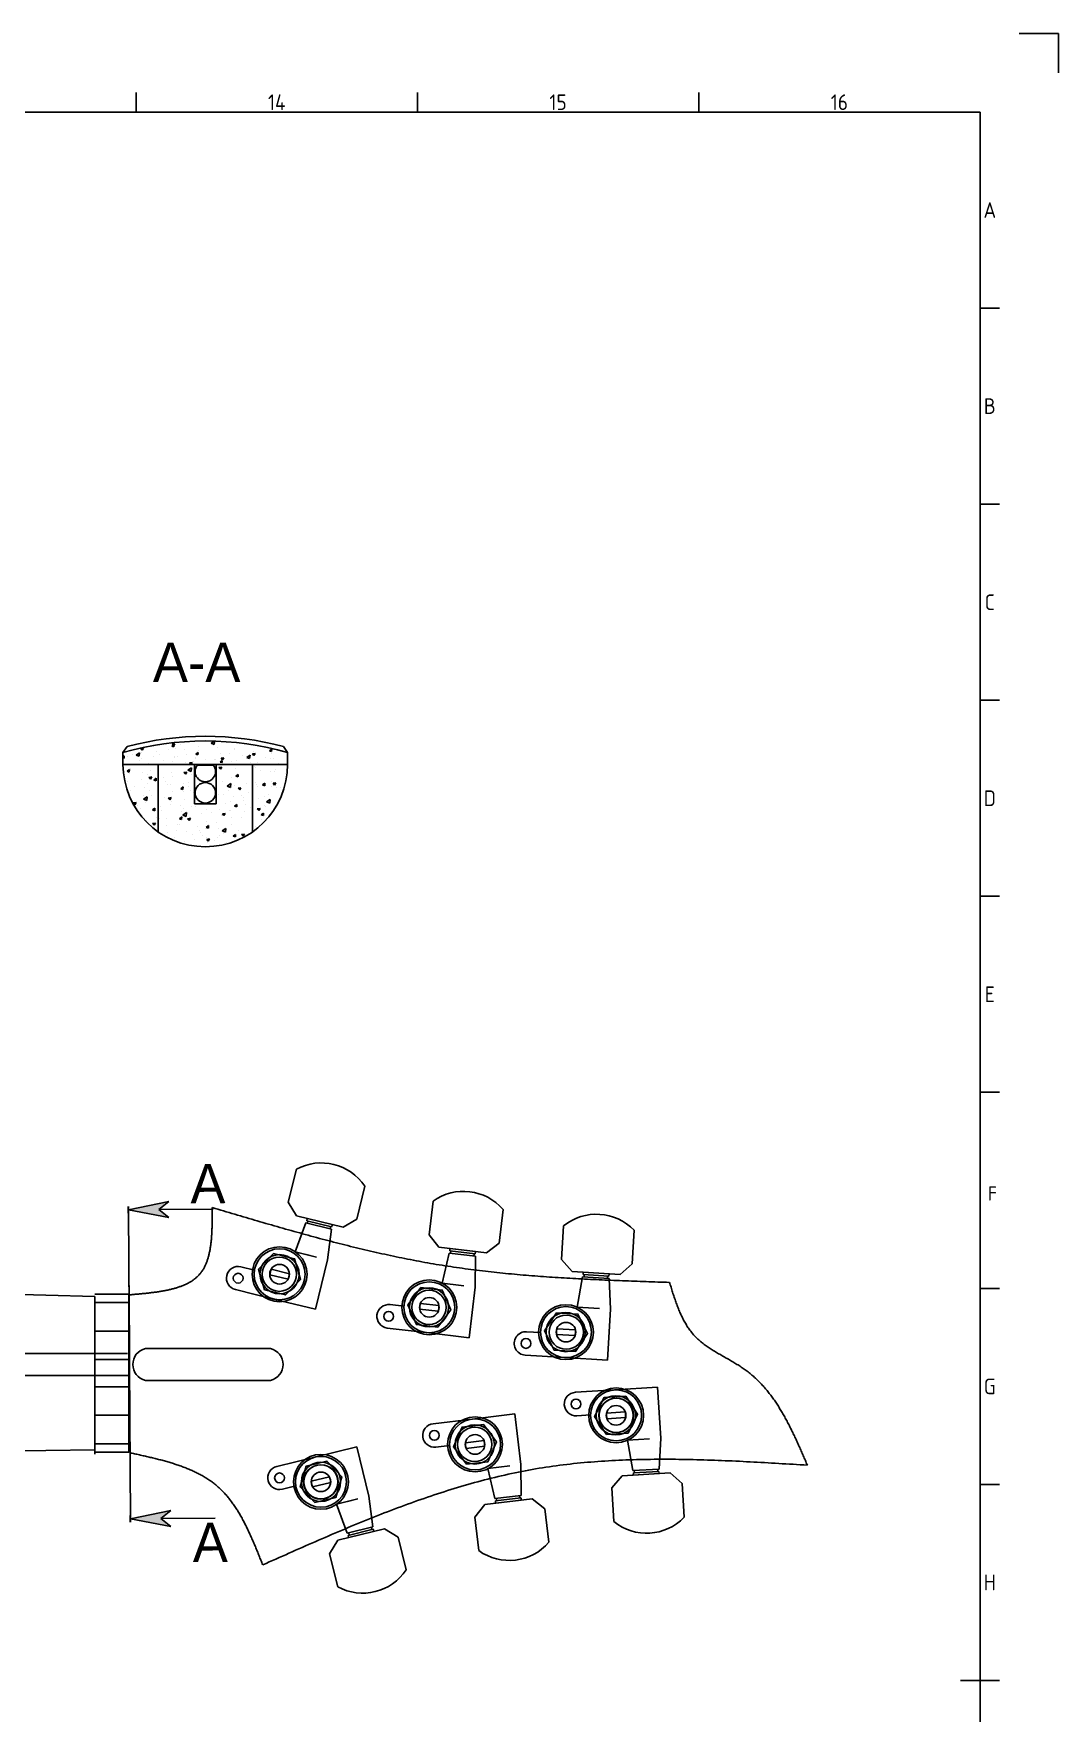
# Model space of a CAD drawing. Extents: x 0 to 1188, y 0 to 840.
# Drawn here: x 926.6 to 1188, y 411.6 to 840 of the extents above; entities that cross this region are included whole.
import ezdxf
from ezdxf.enums import TextEntityAlignment as Align

# ---------------------------------------------------------------- set-up
doc = ezdxf.new("R2010")
doc.units = 0
doc.header["$LTSCALE"] = 10
doc.linetypes.add('ACAD_ISO02W100', pattern=[15, 12, -3])
doc.layers.get('0').update_dxf_attribs({"linetype": 'CONTINUOUS'})
for name, color, linetype in [('A4_PRINTOUT_GRID', 7, 'CONTINUOUS'), ('BRIDGE_AND_TAILPIECE', 6, 'CONTINUOUS'), ('EXP_OUTLINE_BODY', 3, 'CONTINUOUS'), ('FRAME050', 6, 'CONTINUOUS'), ('FRAME070', 5, 'CONTINUOUS'), ('FRAME200', 8, 'CONTINUOUS'), ('FRETS_22', 1, 'CONTINUOUS'), ('HATCH', 2, 'CONTINUOUS'), ('KEN_LAWRENCE_PEGHEAD', 7, 'CONTINUOUS'), ('NECK', 1, 'CONTINUOUS'), ('TRUSSROD', 4, 'CONTINUOUS'), ('TUNERS', 4, 'CONTINUOUS')]:
    doc.layers.add(name, color=color, linetype=linetype)
doc.layers.get('A4_PRINTOUT_GRID').off()
doc.styles.add('ISOCP', font='isocp.shx')

# ---------------------------------------------------------------- blocks, each defined once
blk = doc.blocks.new('*U16')
at = {"layer": 'NECK', "linetype": 'CONTINUOUS'}
for points in [[(954.68, 540.05), (961.09, 542.14), (950.78, 540.02)], [(954.68, 540.05), (950.78, 540.02), (961.12, 538.04)], [(954.68, 540.05), (958.57, 540.07), (961.09, 542.14)], [(954.68, 540.05), (961.12, 538.04), (958.57, 540.07)]]:
    blk.add_solid(points, dxfattribs=at)
blk = doc.blocks.new('*U17')
at = {"layer": 'NECK', "linetype": 'CONTINUOUS'}
for points in [[(955.19, 461.24), (961.6, 463.34), (951.29, 461.22)], [(955.19, 461.24), (959.09, 461.27), (961.6, 463.34)], [(955.19, 461.24), (951.29, 461.22), (961.63, 459.23)], [(955.19, 461.24), (961.63, 459.23), (959.09, 461.27)]]:
    blk.add_solid(points, dxfattribs=at)
blk = doc.blocks.new('A$C423D6CAD')
at = {"layer": 'FRAME070'}
blk.add_line((1168, 20), (1168, 820), dxfattribs=at)
blk.add_line((1168, 20), (1168, 820), dxfattribs=at)

msp = doc.modelspace()

# ---------------------------------------------------------------- linework, layer by layer
at = {"color": 1}
for points in [[(950.957, 518.343, 0), (951.22, 518.365, 0), (951.483, 518.388, 0), (951.747, 518.41, 0), (952.01, 518.433, 0), (952.272, 518.456, 0), (952.535, 518.479, 0), (952.798, 518.502, 0), (953.06, 518.526, 0), (953.321, 518.55, 0), (953.583, 518.574, 0), (953.844, 518.598, 0), (954.105, 518.623, 0), (954.365, 518.648, 0), (954.624, 518.674, 0), (954.883, 518.7, 0), (955.142, 518.727, 0), (955.4, 518.755, 0), (955.657, 518.783, 0), (955.913, 518.811, 0), (956.169, 518.841, 0), (956.424, 518.871, 0), (956.678, 518.902, 0), (956.931, 518.933, 0), (957.183, 518.966, 0), (957.434, 518.999, 0), (957.685, 519.034, 0), (957.934, 519.069, 0), (958.182, 519.105, 0), (958.429, 519.142, 0), (958.675, 519.18, 0), (958.919, 519.22, 0), (959.163, 519.26, 0), (959.405, 519.302, 0), (959.646, 519.344, 0), (959.885, 519.389, 0), (960.123, 519.434, 0), (960.36, 519.48, 0), (960.595, 519.528, 0), (960.829, 519.578, 0), (961.061, 519.628, 0), (961.291, 519.68, 0), (961.52, 519.734, 0), (961.747, 519.789, 0), (961.973, 519.846, 0), (962.196, 519.904, 0), (962.418, 519.964, 0), (962.638, 520.026, 0), (962.856, 520.089, 0), (963.073, 520.154, 0), (963.287, 520.221, 0), (963.499, 520.29, 0), (963.709, 520.36, 0), (963.918, 520.432, 0), (964.124, 520.507, 0), (964.327, 520.583, 0), (964.529, 520.661, 0), (964.729, 520.741, 0), (964.926, 520.823, 0), (965.121, 520.908, 0), (965.313, 520.994, 0), (965.503, 521.083, 0), (965.691, 521.174, 0), (965.876, 521.267, 0), (966.059, 521.362, 0), (966.239, 521.46, 0), (966.416, 521.56, 0), (966.591, 521.663, 0), (966.763, 521.768, 0), (966.933, 521.875, 0), (967.099, 521.985, 0), (967.263, 522.097, 0), (967.424, 522.212, 0), (967.582, 522.33, 0), (967.738, 522.45, 0), (967.89, 522.573, 0), (968.039, 522.698, 0), (968.186, 522.826, 0), (968.329, 522.958, 0), (968.469, 523.091, 0), (968.606, 523.228, 0), (968.739, 523.368, 0), (968.87, 523.51, 0), (968.997, 523.656, 0), (969.121, 523.805, 0), (969.242, 523.956, 0), (969.359, 524.11, 0), (969.473, 524.268, 0), (969.584, 524.428, 0), (969.692, 524.591, 0), (969.797, 524.756, 0), (969.899, 524.925, 0), (969.998, 525.096, 0), (970.094, 525.27, 0), (970.187, 525.446, 0), (970.278, 525.625, 0), (970.365, 525.806, 0), (970.45, 525.99, 0), (970.532, 526.176, 0), (970.612, 526.365, 0), (970.689, 526.556, 0), (970.763, 526.749, 0), (970.835, 526.945, 0), (970.904, 527.143, 0), (970.971, 527.343, 0), (971.035, 527.546, 0), (971.097, 527.75, 0), (971.157, 527.956, 0), (971.215, 528.165, 0), (971.27, 528.376, 0), (971.323, 528.588, 0), (971.374, 528.803, 0), (971.423, 529.019, 0), (971.47, 529.237, 0), (971.515, 529.457, 0), (971.557, 529.679, 0), (971.598, 529.903, 0), (971.637, 530.128, 0), (971.675, 530.355, 0), (971.71, 530.583, 0), (971.744, 530.813, 0), (971.776, 531.045, 0), (971.806, 531.278, 0), (971.835, 531.512, 0), (971.862, 531.748, 0), (971.888, 531.986, 0), (971.912, 532.224, 0), (971.935, 532.464, 0), (971.956, 532.706, 0), (971.976, 532.948, 0), (971.995, 533.192, 0), (972.013, 533.437, 0), (972.029, 533.683, 0), (972.044, 533.929, 0), (972.058, 534.177, 0), (972.071, 534.426, 0), (972.082, 534.676, 0), (972.093, 534.927, 0), (972.103, 535.179, 0), (972.112, 535.431, 0), (972.12, 535.685, 0), (972.127, 535.939, 0), (972.134, 536.194, 0), (972.139, 536.449, 0), (972.144, 536.705, 0), (972.149, 536.962, 0), (972.152, 537.219, 0), (972.156, 537.477, 0), (972.158, 537.735, 0), (972.16, 537.993, 0), (972.162, 538.252, 0), (972.163, 538.512, 0), (972.164, 538.771, 0), (972.165, 539.031, 0), (972.166, 539.292, 0), (972.166, 539.552, 0), (972.166, 539.813, 0), (972.166, 540.073, 0), (972.165, 540.334, 0), (972.165, 540.595, 0)], [(972.165, 540.595, 0), (972.884, 540.381, 0), (973.602, 540.168, 0), (974.321, 539.955, 0), (975.04, 539.742, 0), (975.758, 539.529, 0), (976.477, 539.316, 0), (977.196, 539.104, 0), (977.915, 538.891, 0), (978.633, 538.679, 0), (979.352, 538.467, 0), (980.071, 538.255, 0), (980.79, 538.044, 0), (981.509, 537.833, 0), (982.228, 537.622, 0), (982.947, 537.412, 0), (983.666, 537.202, 0), (984.386, 536.993, 0), (985.105, 536.784, 0), (985.824, 536.576, 0), (986.544, 536.368, 0), (987.263, 536.161, 0), (987.983, 535.954, 0), (988.703, 535.748, 0), (989.423, 535.543, 0), (990.143, 535.338, 0), (990.863, 535.135, 0), (991.583, 534.931, 0), (992.304, 534.729, 0), (993.024, 534.528, 0), (993.745, 534.327, 0), (994.466, 534.127, 0), (995.186, 533.928, 0), (995.908, 533.73, 0), (996.629, 533.533, 0), (997.35, 533.337, 0), (998.072, 533.142, 0), (998.793, 532.948, 0), (999.515, 532.755, 0), (1000.24, 532.563, 0), (1000.96, 532.373, 0), (1001.68, 532.183, 0), (1002.4, 531.995, 0), (1003.13, 531.807, 0), (1003.85, 531.622, 0), (1004.57, 531.437, 0), (1005.3, 531.254, 0), (1006.02, 531.072, 0), (1006.74, 530.891, 0), (1007.47, 530.712, 0), (1008.19, 530.534, 0), (1008.92, 530.358, 0), (1009.64, 530.183, 0), (1010.37, 530.009, 0), (1011.09, 529.837, 0), (1011.82, 529.667, 0), (1012.54, 529.498, 0), (1013.27, 529.331, 0), (1014, 529.166, 0), (1014.72, 529.002, 0), (1015.45, 528.84, 0), (1016.18, 528.68, 0), (1016.9, 528.521, 0), (1017.63, 528.364, 0), (1018.36, 528.209, 0), (1019.09, 528.056, 0), (1019.82, 527.905, 0), (1020.55, 527.756, 0), (1021.28, 527.608, 0), (1022, 527.463, 0), (1022.73, 527.319, 0), (1023.46, 527.178, 0), (1024.2, 527.039, 0), (1024.93, 526.901, 0), (1025.66, 526.766, 0), (1026.39, 526.633, 0), (1027.12, 526.502, 0), (1027.85, 526.374, 0), (1028.59, 526.247, 0), (1029.32, 526.123, 0), (1030.05, 526.001, 0), (1030.79, 525.882, 0), (1031.52, 525.765, 0), (1032.25, 525.65, 0), (1032.99, 525.537, 0), (1033.72, 525.427, 0), (1034.46, 525.319, 0), (1035.2, 525.213, 0), (1035.93, 525.11, 0), (1036.67, 525.009, 0), (1037.41, 524.91, 0), (1038.14, 524.813, 0), (1038.88, 524.718, 0), (1039.62, 524.625, 0), (1040.36, 524.534, 0), (1041.09, 524.445, 0), (1041.83, 524.359, 0), (1042.57, 524.274, 0), (1043.31, 524.191, 0), (1044.05, 524.11, 0), (1044.79, 524.031, 0), (1045.53, 523.953, 0), (1046.27, 523.878, 0), (1047.01, 523.804, 0), (1047.76, 523.732, 0), (1048.5, 523.661, 0), (1049.24, 523.592, 0), (1049.98, 523.525, 0), (1050.72, 523.46, 0), (1051.47, 523.396, 0), (1052.21, 523.333, 0), (1052.95, 523.272, 0), (1053.7, 523.213, 0), (1054.44, 523.155, 0), (1055.18, 523.098, 0), (1055.93, 523.043, 0), (1056.67, 522.99, 0), (1057.42, 522.937, 0), (1058.16, 522.886, 0), (1058.91, 522.836, 0), (1059.65, 522.787, 0), (1060.4, 522.74, 0), (1061.14, 522.693, 0), (1061.89, 522.648, 0), (1062.63, 522.604, 0), (1063.38, 522.561, 0), (1064.13, 522.519, 0), (1064.87, 522.478, 0), (1065.62, 522.438, 0), (1066.36, 522.399, 0), (1067.11, 522.361, 0), (1067.86, 522.324, 0), (1068.61, 522.288, 0), (1069.35, 522.252, 0), (1070.1, 522.218, 0), (1070.85, 522.184, 0), (1071.59, 522.151, 0), (1072.34, 522.118, 0), (1073.09, 522.086, 0), (1073.84, 522.055, 0), (1074.59, 522.025, 0), (1075.33, 521.995, 0), (1076.08, 521.966, 0), (1076.83, 521.937, 0), (1077.58, 521.908, 0), (1078.33, 521.881, 0), (1079.08, 521.853, 0), (1079.82, 521.826, 0), (1080.57, 521.799, 0), (1081.32, 521.773, 0), (1082.07, 521.747, 0), (1082.82, 521.721, 0), (1083.57, 521.696, 0), (1084.32, 521.67, 0), (1085.07, 521.645, 0), (1085.81, 521.62, 0), (1086.56, 521.596, 0), (1087.31, 521.571, 0), (1088.06, 521.546, 0), (1088.81, 521.521, 0)], [(1088.81, 521.521, 0), (1088.91, 521.207, 0), (1089, 520.892, 0), (1089.1, 520.578, 0), (1089.2, 520.264, 0), (1089.3, 519.95, 0), (1089.39, 519.637, 0), (1089.49, 519.324, 0), (1089.59, 519.012, 0), (1089.69, 518.7, 0), (1089.79, 518.389, 0), (1089.89, 518.079, 0), (1090, 517.77, 0), (1090.1, 517.461, 0), (1090.21, 517.154, 0), (1090.31, 516.848, 0), (1090.42, 516.543, 0), (1090.53, 516.24, 0), (1090.64, 515.938, 0), (1090.75, 515.637, 0), (1090.87, 515.338, 0), (1090.98, 515.041, 0), (1091.1, 514.745, 0), (1091.22, 514.451, 0), (1091.34, 514.159, 0), (1091.47, 513.869, 0), (1091.6, 513.581, 0), (1091.73, 513.295, 0), (1091.86, 513.011, 0), (1091.99, 512.729, 0), (1092.13, 512.45, 0), (1092.27, 512.174, 0), (1092.41, 511.9, 0), (1092.56, 511.628, 0), (1092.71, 511.359, 0), (1092.86, 511.093, 0), (1093.01, 510.83, 0), (1093.17, 510.57, 0), (1093.33, 510.313, 0), (1093.5, 510.059, 0), (1093.67, 509.808, 0), (1093.84, 509.56, 0), (1094.02, 509.316, 0), (1094.2, 509.075, 0), (1094.38, 508.837, 0), (1094.57, 508.604, 0), (1094.77, 508.374, 0), (1094.96, 508.147, 0), (1095.16, 507.925, 0), (1095.37, 507.706, 0), (1095.58, 507.492, 0), (1095.8, 507.281, 0), (1096.01, 507.074, 0), (1096.24, 506.87, 0), (1096.47, 506.67, 0), (1096.7, 506.473, 0), (1096.93, 506.279, 0), (1097.17, 506.089, 0), (1097.41, 505.901, 0), (1097.65, 505.716, 0), (1097.9, 505.534, 0), (1098.15, 505.354, 0), (1098.41, 505.176, 0), (1098.66, 505.001, 0), (1098.92, 504.828, 0), (1099.18, 504.656, 0), (1099.44, 504.487, 0), (1099.71, 504.319, 0), (1099.97, 504.153, 0), (1100.24, 503.988, 0), (1100.51, 503.825, 0), (1100.78, 503.663, 0), (1101.06, 503.501, 0), (1101.33, 503.341, 0), (1101.61, 503.181, 0), (1101.88, 503.022, 0), (1102.16, 502.864, 0), (1102.43, 502.706, 0), (1102.71, 502.548, 0), (1102.99, 502.39, 0), (1103.27, 502.232, 0), (1103.54, 502.074, 0), (1103.82, 501.915, 0), (1104.1, 501.757, 0), (1104.37, 501.597, 0), (1104.65, 501.437, 0), (1104.92, 501.276, 0), (1105.2, 501.114, 0), (1105.47, 500.951, 0), (1105.74, 500.787, 0), (1106.01, 500.621, 0), (1106.28, 500.454, 0), (1106.55, 500.285, 0), (1106.82, 500.115, 0), (1107.08, 499.942, 0), (1107.34, 499.768, 0), (1107.6, 499.591, 0), (1107.86, 499.412, 0), (1108.11, 499.23, 0), (1108.36, 499.046, 0), (1108.61, 498.86, 0), (1108.86, 498.671, 0), (1109.1, 498.479, 0), (1109.34, 498.285, 0), (1109.58, 498.089, 0), (1109.82, 497.89, 0), (1110.05, 497.689, 0), (1110.28, 497.486, 0), (1110.51, 497.28, 0), (1110.74, 497.072, 0), (1110.96, 496.862, 0), (1111.18, 496.65, 0), (1111.4, 496.435, 0), (1111.62, 496.218, 0), (1111.84, 495.999, 0), (1112.05, 495.778, 0), (1112.26, 495.555, 0), (1112.47, 495.33, 0), (1112.67, 495.103, 0), (1112.88, 494.874, 0), (1113.08, 494.643, 0), (1113.28, 494.41, 0), (1113.48, 494.175, 0), (1113.68, 493.938, 0), (1113.87, 493.699, 0), (1114.06, 493.458, 0), (1114.25, 493.216, 0), (1114.44, 492.972, 0), (1114.63, 492.726, 0), (1114.81, 492.478, 0), (1115, 492.229, 0), (1115.18, 491.978, 0), (1115.36, 491.725, 0), (1115.54, 491.471, 0), (1115.71, 491.215, 0), (1115.89, 490.958, 0), (1116.06, 490.699, 0), (1116.23, 490.438, 0), (1116.4, 490.176, 0), (1116.57, 489.913, 0), (1116.74, 489.648, 0), (1116.9, 489.382, 0), (1117.07, 489.115, 0), (1117.23, 488.846, 0), (1117.39, 488.575, 0), (1117.55, 488.304, 0), (1117.71, 488.031, 0), (1117.87, 487.757, 0), (1118.03, 487.482, 0), (1118.18, 487.206, 0), (1118.33, 486.928, 0), (1118.49, 486.649, 0), (1118.64, 486.37, 0), (1118.79, 486.089, 0), (1118.94, 485.807, 0), (1119.09, 485.524, 0), (1119.23, 485.24, 0), (1119.38, 484.956, 0), (1119.53, 484.67, 0), (1119.67, 484.383, 0), (1119.81, 484.096, 0), (1119.96, 483.807, 0), (1120.1, 483.518, 0), (1120.24, 483.228, 0), (1120.38, 482.937, 0), (1120.52, 482.646, 0), (1120.66, 482.354, 0), (1120.79, 482.061, 0), (1120.93, 481.767, 0), (1121.07, 481.473, 0), (1121.2, 481.178, 0), (1121.34, 480.883, 0), (1121.47, 480.587, 0), (1121.61, 480.291, 0), (1121.74, 479.994, 0), (1121.88, 479.697, 0), (1122.01, 479.399, 0), (1122.14, 479.101, 0), (1122.27, 478.802, 0), (1122.4, 478.503, 0), (1122.53, 478.204, 0), (1122.67, 477.904, 0), (1122.8, 477.604, 0), (1122.93, 477.304, 0), (1123.06, 477.004, 0), (1123.19, 476.703, 0), (1123.32, 476.403, 0), (1123.45, 476.102, 0), (1123.57, 475.801, 0), (1123.7, 475.5, 0), (1123.83, 475.199, 0), (1123.96, 474.898, 0)], [(985.049, 449.467, 0), (984.932, 449.76, 0), (984.816, 450.054, 0), (984.699, 450.347, 0), (984.582, 450.641, 0), (984.465, 450.934, 0), (984.347, 451.227, 0), (984.23, 451.52, 0), (984.112, 451.812, 0), (983.994, 452.105, 0), (983.876, 452.397, 0), (983.758, 452.688, 0), (983.639, 452.979, 0), (983.52, 453.27, 0), (983.4, 453.56, 0), (983.28, 453.85, 0), (983.16, 454.139, 0), (983.039, 454.428, 0), (982.917, 454.716, 0), (982.795, 455.003, 0), (982.672, 455.29, 0), (982.549, 455.576, 0), (982.425, 455.861, 0), (982.301, 456.145, 0), (982.175, 456.429, 0), (982.049, 456.712, 0), (981.922, 456.994, 0), (981.795, 457.274, 0), (981.666, 457.554, 0), (981.537, 457.833, 0), (981.407, 458.111, 0), (981.276, 458.388, 0), (981.144, 458.663, 0), (981.011, 458.938, 0), (980.877, 459.211, 0), (980.741, 459.483, 0), (980.605, 459.754, 0), (980.468, 460.023, 0), (980.329, 460.291, 0), (980.19, 460.558, 0), (980.049, 460.823, 0), (979.907, 461.087, 0), (979.764, 461.349, 0), (979.619, 461.61, 0), (979.473, 461.869, 0), (979.326, 462.127, 0), (979.177, 462.383, 0), (979.027, 462.637, 0), (978.875, 462.89, 0), (978.722, 463.141, 0), (978.568, 463.39, 0), (978.412, 463.638, 0), (978.254, 463.883, 0), (978.095, 464.127, 0), (977.934, 464.368, 0), (977.771, 464.608, 0), (977.607, 464.846, 0), (977.441, 465.082, 0), (977.273, 465.315, 0), (977.104, 465.547, 0), (976.932, 465.776, 0), (976.759, 466.003, 0), (976.584, 466.228, 0), (976.407, 466.451, 0), (976.228, 466.672, 0), (976.047, 466.89, 0), (975.864, 467.106, 0), (975.679, 467.319, 0), (975.492, 467.53, 0), (975.303, 467.739, 0), (975.112, 467.945, 0), (974.919, 468.148, 0), (974.723, 468.349, 0), (974.525, 468.547, 0), (974.325, 468.743, 0), (974.123, 468.936, 0), (973.918, 469.126, 0), (973.711, 469.314, 0), (973.502, 469.498, 0), (973.29, 469.68, 0), (973.076, 469.859, 0), (972.859, 470.036, 0), (972.641, 470.209, 0), (972.419, 470.38, 0), (972.196, 470.548, 0), (971.97, 470.713, 0), (971.742, 470.876, 0), (971.512, 471.036, 0), (971.28, 471.194, 0), (971.045, 471.349, 0), (970.809, 471.502, 0), (970.57, 471.652, 0), (970.329, 471.8, 0), (970.086, 471.946, 0), (969.842, 472.089, 0), (969.595, 472.23, 0), (969.346, 472.368, 0), (969.096, 472.504, 0), (968.844, 472.639, 0), (968.589, 472.771, 0), (968.333, 472.9, 0), (968.076, 473.028, 0), (967.816, 473.154, 0), (967.555, 473.278, 0), (967.292, 473.399, 0), (967.027, 473.519, 0), (966.761, 473.637, 0), (966.493, 473.753, 0), (966.224, 473.867, 0), (965.953, 473.979, 0), (965.681, 474.09, 0), (965.407, 474.199, 0), (965.132, 474.306, 0), (964.855, 474.411, 0), (964.577, 474.515, 0), (964.297, 474.617, 0), (964.016, 474.718, 0), (963.734, 474.817, 0), (963.451, 474.915, 0), (963.166, 475.011, 0), (962.88, 475.106, 0), (962.594, 475.199, 0), (962.305, 475.292, 0), (962.016, 475.382, 0), (961.726, 475.472, 0), (961.434, 475.56, 0), (961.142, 475.647, 0), (960.849, 475.733, 0), (960.554, 475.818, 0), (960.259, 475.902, 0), (959.963, 475.984, 0), (959.666, 476.066, 0), (959.368, 476.146, 0), (959.069, 476.226, 0), (958.77, 476.305, 0), (958.469, 476.382, 0), (958.169, 476.459, 0), (957.867, 476.536, 0), (957.565, 476.611, 0), (957.262, 476.686, 0), (956.958, 476.76, 0), (956.654, 476.833, 0), (956.349, 476.905, 0), (956.044, 476.977, 0), (955.738, 477.049, 0), (955.432, 477.12, 0), (955.126, 477.19, 0), (954.819, 477.26, 0), (954.511, 477.33, 0), (954.204, 477.399, 0), (953.896, 477.468, 0), (953.588, 477.536, 0), (953.279, 477.604, 0), (952.971, 477.672, 0), (952.662, 477.74, 0), (952.353, 477.808, 0), (952.044, 477.875, 0), (951.735, 477.942, 0), (951.425, 478.01, 0), (951.116, 478.077, 0)], [(1123.96, 474.898, 0), (1123.05, 474.954, 0), (1122.14, 475.011, 0), (1121.23, 475.067, 0), (1120.31, 475.123, 0), (1119.4, 475.179, 0), (1118.49, 475.234, 0), (1117.58, 475.289, 0), (1116.66, 475.343, 0), (1115.75, 475.397, 0), (1114.84, 475.451, 0), (1113.93, 475.503, 0), (1113.02, 475.555, 0), (1112.11, 475.606, 0), (1111.19, 475.656, 0), (1110.28, 475.705, 0), (1109.37, 475.753, 0), (1108.46, 475.8, 0), (1107.55, 475.846, 0), (1106.64, 475.89, 0), (1105.73, 475.934, 0), (1104.82, 475.975, 0), (1103.91, 476.016, 0), (1103, 476.055, 0), (1102.09, 476.092, 0), (1101.18, 476.127, 0), (1100.27, 476.161, 0), (1099.37, 476.193, 0), (1098.46, 476.223, 0), (1097.55, 476.252, 0), (1096.64, 476.278, 0), (1095.74, 476.302, 0), (1094.83, 476.324, 0), (1093.93, 476.344, 0), (1093.02, 476.361, 0), (1092.11, 476.376, 0), (1091.21, 476.389, 0), (1090.31, 476.399, 0), (1089.4, 476.406, 0), (1088.5, 476.411, 0), (1087.6, 476.414, 0), (1086.69, 476.413, 0), (1085.79, 476.41, 0), (1084.89, 476.403, 0), (1083.99, 476.394, 0), (1083.09, 476.381, 0), (1082.19, 476.366, 0), (1081.29, 476.347, 0), (1080.39, 476.325, 0), (1079.5, 476.3, 0), (1078.6, 476.271, 0), (1077.7, 476.239, 0), (1076.81, 476.203, 0), (1075.91, 476.164, 0), (1075.02, 476.121, 0), (1074.12, 476.074, 0), (1073.23, 476.024, 0), (1072.34, 475.969, 0), (1071.44, 475.911, 0), (1070.55, 475.848, 0), (1069.66, 475.782, 0), (1068.77, 475.711, 0), (1067.88, 475.636, 0), (1067, 475.557, 0), (1066.11, 475.473, 0), (1065.22, 475.385, 0), (1064.34, 475.292, 0), (1063.45, 475.195, 0), (1062.57, 475.093, 0), (1061.68, 474.986, 0), (1060.8, 474.875, 0), (1059.92, 474.759, 0), (1059.04, 474.638, 0), (1058.16, 474.511, 0), (1057.28, 474.38, 0), (1056.4, 474.244, 0), (1055.53, 474.102, 0), (1054.65, 473.955, 0), (1053.77, 473.803, 0), (1052.9, 473.645, 0), (1052.03, 473.482, 0), (1051.16, 473.314, 0), (1050.28, 473.141, 0), (1049.41, 472.962, 0), (1048.54, 472.779, 0), (1047.68, 472.59, 0), (1046.81, 472.397, 0), (1045.94, 472.198, 0), (1045.08, 471.995, 0), (1044.21, 471.787, 0), (1043.35, 471.575, 0), (1042.48, 471.358, 0), (1041.62, 471.136, 0), (1040.76, 470.91, 0), (1039.9, 470.679, 0), (1039.04, 470.445, 0), (1038.18, 470.205, 0), (1037.32, 469.962, 0), (1036.46, 469.715, 0), (1035.6, 469.463, 0), (1034.75, 469.208, 0), (1033.89, 468.949, 0), (1033.04, 468.685, 0), (1032.18, 468.418, 0), (1031.33, 468.148, 0), (1030.47, 467.873, 0), (1029.62, 467.595, 0), (1028.77, 467.314, 0), (1027.92, 467.029, 0), (1027.07, 466.74, 0), (1026.22, 466.449, 0), (1025.37, 466.154, 0), (1024.52, 465.856, 0), (1023.67, 465.554, 0), (1022.82, 465.25, 0), (1021.98, 464.943, 0), (1021.13, 464.633, 0), (1020.28, 464.319, 0), (1019.44, 464.004, 0), (1018.59, 463.685, 0), (1017.75, 463.364, 0), (1016.9, 463.04, 0), (1016.06, 462.713, 0), (1015.22, 462.384, 0), (1014.37, 462.053, 0), (1013.53, 461.72, 0), (1012.69, 461.384, 0), (1011.85, 461.046, 0), (1011.01, 460.705, 0), (1010.17, 460.363, 0), (1009.32, 460.019, 0), (1008.48, 459.673, 0), (1007.64, 459.325, 0), (1006.8, 458.975, 0), (1005.97, 458.623, 0), (1005.13, 458.27, 0), (1004.29, 457.915, 0), (1003.45, 457.559, 0), (1002.61, 457.201, 0), (1001.77, 456.842, 0), (1000.94, 456.481, 0), (1000.1, 456.12, 0), (999.261, 455.757, 0), (998.424, 455.393, 0), (997.587, 455.027, 0), (996.75, 454.661, 0), (995.914, 454.294, 0), (995.078, 453.926, 0), (994.241, 453.557, 0), (993.405, 453.188, 0), (992.569, 452.818, 0), (991.734, 452.447, 0), (990.898, 452.075, 0), (990.062, 451.704, 0), (989.227, 451.331, 0), (988.391, 450.959, 0), (987.555, 450.586, 0), (986.72, 450.213, 0), (985.885, 449.84, 0), (985.049, 449.467, 0)]]:
    msp.add_polyline3d(points, dxfattribs=at)
at = {"layer": 'BRIDGE_AND_TAILPIECE'}
msp.add_line((942.178, 517.962), (942.178, 477.676), dxfattribs=at)
at = {"layer": 'EXP_OUTLINE_BODY', "color": 1}
msp.add_line((950.957, 520.753), (951.116, 480.487), dxfattribs=at)
for centre in [(989.279, 523.61), (1027.466, 515.164), (1062.463, 508.83), (1075.184, 487.613), (1075.252, 487.618), (1039.13, 480.196), (1039.13, 480.196), (999.829, 470.643), (999.895, 470.659)]:
    msp.add_circle(centre, 4.372, dxfattribs=at)
at = {"layer": 'FRAME050'}
for p, q in [((952.75, 820), (952.75, 825)), ((952.75, 820), (952.75, 825)), ((1024.5, 820), (1024.5, 825)), ((1024.5, 820), (1024.5, 825)), ((1096.25, 820), (1096.25, 825)), ((1096.25, 820), (1096.25, 825)), ((1168, 770), (1173, 770)), ((1168, 770), (1173, 770)), ((1168, 720), (1173, 720)), ((1168, 720), (1173, 720)), ((1168, 670), (1173, 670)), ((1168, 670), (1173, 670)), ((1168, 620), (1173, 620)), ((1168, 620), (1173, 620)), ((1168, 570), (1173, 570)), ((1168, 570), (1173, 570)), ((1168, 520), (1173, 520)), ((1168, 520), (1173, 520)), ((1168, 470), (1173, 470)), ((1168, 470), (1173, 470)), ((1163, 420), (1173, 420)), ((1163, 420), (1173, 420))]:
    msp.add_line(p, q, dxfattribs=at)
at = {"layer": 'FRAME070'}
for p, q in [((1168, 820), (20, 820)), ((1168, 820), (20, 820)), ((1168, 20), (1168, 820)), ((1168, 20), (1168, 820))]:
    msp.add_line(p, q, dxfattribs=at)
at = {"layer": 'FRAME200'}
for p, q in [((1188, 840), (1178, 840)), ((1188, 840), (1178, 840)), ((1188, 830), (1188, 840)), ((1188, 830), (1188, 840))]:
    msp.add_line(p, q, dxfattribs=at)
at = {"layer": 'FRETS_22', "color": 3}
for p, q in [((949.402, 656.626), (950.486, 658.175)), ((991.402, 656.626), (990.318, 658.175))]:
    msp.add_line(p, q, dxfattribs=at)
at = {"layer": 'FRETS_22'}
msp.add_line((973.18, 643.568), (967.624, 643.568), dxfattribs=at)
at = {"layer": 'FRETS_22', "color": 3}
msp.add_arc((970.402, 584.093), 76.712, 74.95263, 105.04737, dxfattribs=at)
at = {"layer": 'HATCH', "color": 14}
for p, q in [((949.402, 655.519), (949.741, 655.774)), ((949.715, 655.201), (949.741, 655.774)), ((950.625, 655.563), (950.625, 655.563)), ((951.83, 656.043), (951.83, 656.043)), ((952.737, 655.999), (953.585, 656.553)), ((952.737, 655.999), (953.489, 655.698)), ((953.489, 655.698), (953.585, 656.553)), ((953.962, 657.656), (954.63, 657.75)), ((953.962, 657.656), (954.33, 657.261)), ((954.074, 656.611), (954.074, 656.611)), ((954.331, 657.261), (954.631, 657.749)), ((957.147, 655.74), (957.147, 655.74)), ((957.152, 658.16), (957.152, 658.16)), ((958.01, 656.984), (958.01, 656.984)), ((958.72, 656.189), (958.72, 656.189)), ((961.068, 657.311), (961.068, 657.311)), ((961.833, 658.24), (962.372, 658.646)), ((961.833, 658.24), (962.347, 658.073)), ((961.983, 658.783), (962.652, 658.877)), ((961.983, 658.783), (962.352, 658.388)), ((962.347, 658.073), (962.373, 658.646)), ((962.352, 658.388), (962.652, 658.877)), ((962.646, 655.706), (962.646, 655.706)), ((962.859, 657.61), (962.859, 657.61)), ((963.279, 655.728), (963.279, 655.728)), ((964.059, 658.623), (964.059, 658.623)), ((965.121, 657.393), (965.121, 657.393)), ((965.704, 656.032), (965.704, 656.032)), ((967.996, 656.237), (968.535, 656.644)), ((967.996, 656.237), (968.51, 656.071)), ((968.51, 656.07), (968.535, 656.644)), ((968.543, 657.063), (968.543, 657.063)), ((968.766, 658.229), (968.766, 658.229)), ((970.289, 659.605), (970.373, 659.515)), ((970.373, 659.515), (970.428, 659.605)), ((971.93, 659.037), (972.743, 659.569)), ((971.93, 659.037), (972.682, 658.736)), ((972.682, 658.736), (972.775, 659.568)), ((973.082, 658.84), (973.082, 658.84)), ((973.411, 657.807), (973.411, 657.807)), ((974.25, 656.513), (974.25, 656.513)), ((976.512, 656.296), (976.512, 656.296)), ((977.717, 657.562), (977.717, 657.562)), ((977.97, 657.345), (977.97, 657.345)), ((979.934, 655.966), (979.934, 655.966)), ((980.954, 655.425), (981.801, 655.979)), ((981.706, 655.123), (981.801, 655.979)), ((982.353, 656.283), (982.353, 656.283)), ((982.445, 656.298), (983.113, 656.392)), ((982.445, 656.298), (982.813, 655.903)), ((982.676, 656.951), (982.676, 656.951)), ((982.813, 655.903), (983.114, 656.392)), ((986.791, 657.107), (987.33, 657.513)), ((986.791, 657.107), (987.304, 656.94)), ((987.304, 656.94), (987.33, 657.513)), ((987.321, 656.529), (987.321, 656.529)), ((949.402, 655.302), (949.715, 655.201)), ((950.435, 651.866), (951.034, 652.317)), ((950.435, 651.866), (951.006, 651.681)), ((951.006, 651.681), (951.034, 652.317)), ((951.102, 651.234), (951.102, 651.234)), ((951.41, 652.576), (951.41, 652.576)), ((953.294, 653.717), (953.294, 653.717)), ((953.487, 653.632), (953.487, 653.632)), ((953.659, 654.534), (953.659, 654.534)), ((954.047, 655.234), (954.047, 655.234)), ((954.501, 651.597), (954.501, 651.597)), ((955.711, 653.626), (955.903, 653.771)), ((955.897, 653.626), (955.904, 653.771)), ((956.475, 652.063), (956.475, 652.063)), ((959.753, 654.684), (959.753, 654.684)), ((961.705, 651.625), (961.705, 651.625)), ((962.015, 654.466), (962.015, 654.466)), ((962.464, 655.437), (962.464, 655.437)), ((964.933, 651.56), (965.676, 651.664)), ((964.933, 651.56), (965.342, 651.121)), ((965.342, 651.121), (965.676, 651.664)), ((965.438, 654.137), (965.438, 654.137)), ((965.944, 652.116), (966.885, 652.732)), ((965.944, 652.116), (966.779, 651.782)), ((966.403, 654.044), (967.071, 654.138)), ((966.403, 654.044), (966.771, 653.649)), ((966.771, 653.649), (967.071, 654.138)), ((966.78, 651.782), (966.886, 652.732)), ((967.281, 654.427), (967.281, 654.427)), ((967.781, 655.134), (967.781, 655.134)), ((967.985, 655.334), (967.985, 655.334)), ((970.34, 654.753), (970.34, 654.753)), ((972.63, 654.912), (972.63, 654.912)), ((973.097, 654.831), (973.097, 654.831)), ((973.845, 652.813), (974.588, 652.917)), ((973.845, 652.813), (974.255, 652.374)), ((974.159, 654.235), (974.698, 654.641)), ((974.159, 654.235), (974.672, 654.068)), ((974.255, 652.374), (974.588, 652.917)), ((974.327, 652.923), (974.327, 652.923)), ((974.424, 655.171), (975.092, 655.265)), ((974.424, 655.171), (974.792, 654.776)), ((974.673, 654.068), (974.698, 654.641)), ((974.792, 654.776), (975.092, 655.265)), ((977.189, 654.451), (977.189, 654.451)), ((978.028, 653.422), (978.028, 653.422)), ((978.129, 652.556), (978.129, 652.556)), ((978.414, 654.528), (978.414, 654.528)), ((980.954, 655.425), (981.706, 655.124)), ((981.896, 654.057), (981.896, 654.057)), ((982.985, 653.177), (982.985, 653.177)), ((983.167, 653.626), (983.167, 653.626)), ((983.167, 653.626), (983.167, 653.626)), ((983.189, 652.954), (983.189, 652.954)), ((983.731, 654.225), (983.731, 654.225)), ((984.47, 651.946), (984.47, 651.946)), ((985.64, 655.417), (985.64, 655.417)), ((986.383, 653.54), (986.383, 653.54)), ((986.541, 653.635), (986.541, 653.635)), ((986.983, 651.704), (986.983, 651.704)), ((986.989, 655.005), (986.989, 655.005)), ((987.902, 655.199), (987.902, 655.199)), ((988.135, 651.757), (988.135, 651.757)), ((988.255, 652.441), (988.255, 652.441)), ((989.048, 653.923), (989.048, 653.923)), ((990.786, 651.338), (990.786, 651.338)), ((991.325, 654.869), (991.325, 654.869)), ((950.542, 649.359), (950.542, 649.359)), ((951.419, 647.091), (951.419, 647.091)), ((952.256, 647.881), (952.256, 647.881)), ((954.212, 649.714), (954.212, 649.714)), ((954.769, 647.639), (954.769, 647.639)), ((955.608, 648.847), (955.608, 648.847)), ((955.706, 651.132), (955.706, 651.132)), ((956.021, 650.308), (956.763, 650.412)), ((956.021, 650.308), (956.43, 649.869)), ((956.053, 647.035), (956.053, 647.035)), ((956.253, 649.814), (956.253, 649.814)), ((956.43, 649.869), (956.763, 650.412)), ((957.283, 649.641), (957.881, 650.093)), ((957.283, 649.641), (957.853, 649.456)), ((957.853, 649.456), (957.882, 650.092)), ((958.22, 650.89), (958.22, 650.89)), ((958.572, 647.273), (958.572, 647.273)), ((959.651, 650.176), (959.651, 650.176)), ((960.12, 649.377), (960.12, 649.377)), ((960.837, 648.409), (960.837, 648.409)), ((961.404, 648.393), (961.404, 648.393)), ((962.022, 650.524), (962.022, 650.524)), ((964.13, 647.416), (964.729, 647.868)), ((964.13, 647.416), (964.701, 647.231)), ((964.701, 647.231), (964.729, 647.867)), ((964.802, 648.755), (964.802, 648.755)), ((965.998, 647.94), (965.998, 647.94)), ((966.027, 649.041), (966.027, 649.041)), ((966.554, 646.972), (966.554, 646.972)), ((966.866, 651.156), (966.866, 651.156)), ((974.679, 649.305), (974.679, 649.305)), ((975.97, 648.103), (976.912, 648.719)), ((975.97, 648.103), (976.806, 647.768)), ((976.293, 646.99), (976.293, 646.99)), ((976.806, 647.768), (976.912, 648.719)), ((977.161, 650.206), (977.161, 650.206)), ((977.842, 648.368), (977.842, 648.368)), ((978.15, 650.455), (978.15, 650.455)), ((978.165, 650.608), (978.764, 651.059)), ((978.165, 650.608), (978.736, 650.422)), ((978.736, 650.422), (978.765, 651.059)), ((978.756, 647.547), (979.498, 647.651)), ((978.756, 647.547), (979.165, 647.108)), ((979.165, 647.108), (979.499, 647.651)), ((981.019, 648.695), (981.019, 648.695)), ((982.322, 649.737), (982.322, 649.737)), ((983.301, 649.035), (983.301, 649.035)), ((983.533, 648.453), (983.533, 648.453)), ((983.75, 648.031), (983.75, 648.031)), ((985.013, 648.383), (985.612, 648.834)), ((985.013, 648.383), (985.584, 648.197)), ((985.584, 648.197), (985.612, 648.834)), ((987.335, 648.087), (987.335, 648.087)), ((987.388, 649.225), (987.388, 649.225)), ((987.668, 648.799), (988.411, 648.904)), ((987.668, 648.799), (988.077, 648.361)), ((988.078, 648.36), (988.411, 648.904)), ((988.452, 647.614), (988.452, 647.614)), ((989.658, 647.695), (989.658, 647.695)), ((952.019, 643.789), (952.761, 643.894)), ((952.019, 643.789), (952.428, 643.35)), ((952.428, 643.35), (952.761, 643.893)), ((953.079, 643.103), (953.079, 643.103)), ((954.646, 644.727), (955.587, 645.343)), ((954.646, 644.727), (955.481, 644.393)), ((954.74, 645.631), (954.74, 645.631)), ((955.121, 644.021), (955.121, 644.021)), ((955.481, 644.393), (955.587, 645.343)), ((956.569, 645.671), (956.569, 645.671)), ((958.987, 642.766), (958.987, 642.766)), ((959.97, 645.193), (959.97, 645.193)), ((960.931, 645.042), (961.674, 645.146)), ((960.931, 645.042), (961.34, 644.603)), ((961.34, 644.603), (961.674, 645.146)), ((961.462, 643.411), (961.462, 643.411)), ((961.72, 644.25), (961.72, 644.25)), ((961.96, 646.699), (961.96, 646.699)), ((963.975, 643.169), (963.975, 643.169)), ((964.912, 646.662), (964.912, 646.662)), ((965.131, 644.724), (965.131, 644.724)), ((966.871, 642.83), (966.871, 642.83)), ((967.426, 646.42), (967.426, 646.42)), ((967.778, 642.803), (967.778, 642.803)), ((973.776, 646.026), (973.776, 646.026)), ((975.103, 645.914), (975.103, 645.914)), ((975.426, 643.774), (975.426, 643.774)), ((976.856, 644.131), (976.856, 644.131)), ((977.569, 645.443), (977.569, 645.443)), ((977.825, 642.966), (978.424, 643.418)), ((977.825, 642.966), (978.396, 642.781)), ((978.396, 642.781), (978.425, 643.418)), ((979.683, 645.689), (979.683, 645.689)), ((980.082, 645.201), (980.082, 645.201)), ((980.254, 644.494), (980.254, 644.494)), ((980.587, 643.305), (980.587, 643.305)), ((981.455, 646.521), (981.455, 646.521)), ((982.006, 642.71), (982.006, 642.71)), ((983.885, 644.835), (983.885, 644.835)), ((985.405, 643.073), (985.405, 643.073)), ((985.591, 645.353), (985.591, 645.353)), ((985.653, 642.792), (985.653, 642.792)), ((985.997, 644.089), (986.939, 644.705)), ((985.997, 644.089), (986.833, 643.755)), ((986.52, 646.009), (986.52, 646.009)), ((986.833, 643.755), (986.939, 644.705)), ((953.873, 642.414), (953.873, 642.414)), ((955.275, 639.347), (955.275, 639.347)), ((956.929, 638.523), (957.672, 638.628)), ((956.929, 638.523), (957.338, 638.085)), ((956.942, 642), (957.541, 642.451)), ((956.942, 642), (957.513, 641.815)), ((957.338, 638.085), (957.672, 638.628)), ((957.513, 641.814), (957.542, 642.451)), ((958.011, 640.16), (958.011, 640.16)), ((958.235, 638.76), (958.235, 638.76)), ((958.673, 639.709), (958.673, 639.709)), ((959.103, 641.977), (959.103, 641.977)), ((960.525, 639.918), (960.525, 639.918)), ((963.79, 639.775), (964.389, 640.226)), ((963.79, 639.775), (964.361, 639.59)), ((964.264, 641.508), (964.264, 641.508)), ((964.327, 639.551), (964.327, 639.551)), ((964.361, 639.589), (964.389, 640.226)), ((964.672, 640.714), (965.614, 641.33)), ((964.672, 640.714), (965.508, 640.379)), ((964.894, 642.43), (964.894, 642.43)), ((965.508, 640.379), (965.614, 641.33)), ((965.841, 639.776), (966.584, 639.88)), ((965.841, 639.776), (966.251, 639.337)), ((966.251, 639.337), (966.584, 639.88)), ((969.329, 640.995), (969.329, 640.995)), ((970.668, 638.941), (970.668, 638.941)), ((970.802, 642.093), (970.802, 642.093)), ((972.021, 641.409), (972.021, 641.409)), ((973.181, 638.699), (973.181, 638.699)), ((974.118, 642.192), (974.118, 642.192)), ((974.559, 640.557), (974.559, 640.557)), ((974.754, 641.029), (975.496, 641.133)), ((974.754, 641.029), (975.163, 640.59)), ((975.163, 640.59), (975.497, 641.133)), ((976.632, 641.95), (976.632, 641.95)), ((976.71, 641.757), (976.71, 641.757)), ((976.984, 638.333), (976.984, 638.333)), ((977.172, 639.988), (977.172, 639.988)), ((979.72, 640.088), (979.72, 640.088)), ((980.434, 641.584), (980.434, 641.584)), ((982.323, 638.568), (982.323, 638.568)), ((982.617, 641.42), (982.617, 641.42)), ((983.666, 642.281), (984.409, 642.386)), ((983.666, 642.281), (984.075, 641.842)), ((984.076, 641.842), (984.409, 642.385)), ((984.673, 640.741), (985.272, 641.193)), ((984.673, 640.741), (985.244, 640.556)), ((984.786, 639.576), (984.786, 639.576)), ((985.244, 640.556), (985.272, 641.193)), ((986.775, 640.973), (986.775, 640.973)), ((987.157, 641.29), (987.157, 641.29)), ((960.425, 637.926), (960.425, 637.926)), ((960.877, 636.3), (960.877, 636.3)), ((962.529, 635.075), (962.529, 635.075)), ((963.15, 636.709), (963.15, 636.709)), ((963.396, 638.291), (963.396, 638.291)), ((963.824, 638.289), (963.824, 638.289)), ((965.576, 636.506), (965.576, 636.506)), ((967.217, 635.69), (967.217, 635.69)), ((967.595, 634.563), (967.595, 634.563)), ((968.462, 637.779), (968.462, 637.779)), ((968.974, 636.868), (968.974, 636.868)), ((969.058, 636.373), (969.058, 636.373)), ((969.731, 635.448), (969.731, 635.448)), ((970.638, 637.55), (971.237, 638.001)), ((970.638, 637.55), (971.208, 637.365)), ((970.727, 635.085), (970.727, 635.085)), ((970.752, 634.51), (971.494, 634.615)), ((970.752, 634.51), (971.161, 634.071)), ((971.161, 634.071), (971.495, 634.615)), ((971.208, 637.365), (971.237, 638.001)), ((972.824, 634.125), (972.824, 634.125)), ((973.533, 635.082), (973.533, 635.082)), ((973.691, 637.341), (973.691, 637.341)), ((974.125, 635.447), (974.125, 635.447)), ((974.699, 636.7), (975.64, 637.316)), ((974.699, 636.7), (975.534, 636.366)), ((974.965, 636.036), (974.965, 636.036)), ((975.534, 636.366), (975.64, 637.316)), ((977.485, 635.325), (978.084, 635.777)), ((977.485, 635.325), (978.056, 635.14)), ((978.056, 635.14), (978.084, 635.776)), ((978.853, 636.872), (978.853, 636.872)), ((979.664, 635.763), (980.407, 635.867)), ((979.664, 635.763), (980.073, 635.324)), ((980.074, 635.324), (980.407, 635.867)), ((980.873, 635.7), (980.873, 635.7)), ((983.324, 637.722), (983.324, 637.722)), ((964.991, 634.031), (964.991, 634.031)), ((970.898, 633.694), (970.898, 633.694)), ((975.877, 633.664), (975.877, 633.664))]:
    msp.add_line(p, q, dxfattribs=at)
at = {"layer": 'KEN_LAWRENCE_PEGHEAD', "color": 4}
for p, q in [((950.861, 518.519), (942.178, 518.519)), ((950.861, 518.643), (950.861, 478.109)), ((950.861, 478.233), (950.861, 518.519)), ((950.861, 516.389), (942.178, 516.389)), ((950.861, 509.113), (942.178, 509.113)), ((950.861, 501.837), (942.178, 501.837)), ((950.861, 494.915), (942.178, 494.915)), ((950.861, 487.639), (942.178, 487.639)), ((950.861, 480.363), (942.178, 480.363)), ((950.861, 478.233), (942.178, 478.233))]:
    msp.add_line(p, q, dxfattribs=at)
at = {"layer": 'NECK'}
for p, q in [((949.402, 653.626), (949.402, 656.626)), ((991.402, 653.626), (991.402, 656.626)), ((949.402, 653.626), (991.402, 653.626)), ((991.402, 653.626), (949.402, 653.626)), ((958.402, 653.626), (958.402, 636.393)), ((973.18, 653.626), (967.624, 653.626)), ((967.624, 653.626), (967.624, 643.568)), ((972.232, 653.414), (968.572, 653.414)), ((973.18, 643.568), (973.18, 653.626)), ((982.402, 636.393), (982.402, 653.626)), ((950.733, 540.021), (950.728, 540.868)), ((950.733, 540.021), (950.739, 539.174)), ((950.778, 540.021), (950.773, 540.868)), ((950.778, 540.021), (961.088, 542.141)), ((950.778, 540.021), (961.115, 538.036)), ((950.778, 540.021), (950.784, 539.174)), ((950.778, 540.021), (951.037, 500.62)), ((950.824, 540.021), (950.818, 540.868)), ((950.824, 540.021), (950.829, 539.174)), ((961.088, 542.141), (958.574, 540.072)), ((972.411, 540.163), (958.574, 540.072)), ((961.115, 538.036), (958.574, 540.072)), ((503.378, 529.339), (942.178, 517.962)), ((951.295, 461.219), (951.037, 500.62)), ((942.178, 478.79), (503.323, 473.199)), ((951.295, 461.219), (961.604, 463.338)), ((961.604, 463.338), (959.09, 461.27)), ((951.249, 461.218), (951.244, 462.065)), ((951.249, 461.218), (951.255, 460.371)), ((951.295, 461.219), (951.289, 462.066)), ((951.295, 461.219), (961.631, 459.234)), ((951.295, 461.219), (951.3, 460.372)), ((951.34, 461.219), (951.334, 462.066)), ((951.34, 461.219), (951.345, 460.372)), ((972.927, 461.36), (959.09, 461.27)), ((961.631, 459.234), (959.09, 461.27))]:
    msp.add_line(p, q, dxfattribs=at)
msp.add_circle((970.402, 646.375), 2.617, dxfattribs=at)
for centre, radius, start, end in [((970.402, 584.093), 75.512, 73.85303, 106.14697), ((970.402, 653.626), 21, 180, 0), ((970.402, 651.814), 2.617, 148.11173, 31.88827), ((968.572, 652.952), 0.462, 90, 148.11173), ((972.232, 652.952), 0.462, 31.88827, 90)]:
    msp.add_arc(centre, radius, start, end, dxfattribs=at)
at = {"layer": 'TRUSSROD', "color": 4, "linetype": 'ACAD_ISO02W100'}
for p, q in [((530.557, 503.363), (952.949, 503.363)), ((530.593, 497.806), (952.949, 497.806))]:
    msp.add_line(p, q, dxfattribs=at)
at = {"layer": 'TRUSSROD', "color": 4}
for p, q in [((955.099, 504.664), (987.036, 504.664)), ((955.099, 496.505), (987.036, 496.505))]:
    msp.add_line(p, q, dxfattribs=at)
for centre, start, end in [((956.099, 500.584), 103.77455, 256.22545), ((986.036, 500.584), 283.77455, 76.22545)]:
    msp.add_arc(centre, 4.2, start, end, dxfattribs=at)
at = {"layer": 'TUNERS', "color": 4}
for p, q in [((993.618, 550.368), (991.554, 541.981)), ((1009.032, 537.679), (1011.096, 546.066)), ((993.663, 538.494), (991.554, 541.981)), ((1028.487, 542.251), (1027.468, 533.674)), ((1045.342, 531.55), (1046.361, 540.127)), ((996.045, 536.709), (993.326, 529.308)), ((993.663, 538.494), (1005.545, 535.569)), ((1002.607, 535.094), (996.045, 536.709)), ((996.309, 537.243), (996.386, 537.824)), ((1002.621, 535.69), (996.309, 537.243)), ((996.576, 537.178), (996.437, 536.613)), ((1002.76, 536.255), (996.448, 537.808)), ((1002.355, 535.755), (1002.216, 535.19)), ((1002.823, 536.239), (1002.621, 535.69)), ((1005.545, 535.569), (1009.032, 537.679)), ((1061.797, 535.94), (1061.27, 527.319)), ((1002.607, 535.094), (1001.58, 527.277)), ((1029.989, 530.473), (1027.468, 533.674)), ((1042.14, 529.029), (1045.342, 531.55)), ((1079.237, 526.221), (1079.763, 534.842)), ((993.326, 529.308), (998.793, 527.963)), ((1001.58, 527.277), (998.473, 514.653)), ((1029.989, 530.473), (1042.14, 529.029)), ((1032.572, 528.994), (1030.783, 521.315)), ((1039.283, 528.197), (1032.572, 528.994)), ((1032.769, 529.557), (1032.773, 530.142)), ((1039.223, 528.79), (1032.769, 529.557)), ((1039.292, 529.367), (1032.838, 530.134)), ((1033.041, 529.524), (1032.973, 528.946)), ((1038.951, 528.822), (1038.883, 528.244)), ((1039.356, 529.36), (1039.223, 528.79)), ((1039.283, 528.197), (1039.223, 520.312)), ((1063.971, 524.267), (1061.27, 527.319)), ((979.495, 525.504), (982.933, 524.658)), ((986.849, 523.459), (991.494, 522.316)), ((987.197, 524.872), (991.842, 523.729)), ((1063.971, 524.267), (1076.185, 523.521)), ((1066.634, 522.938), (1065.287, 515.17)), ((1073.38, 522.526), (1066.634, 522.938)), ((1066.798, 523.511), (1066.769, 524.096)), ((1073.286, 523.115), (1066.798, 523.511)), ((1073.322, 523.696), (1066.834, 524.092)), ((1067.072, 523.494), (1067.036, 522.914)), ((1073.012, 523.131), (1072.977, 522.551)), ((1073.386, 523.692), (1073.286, 523.115)), ((1076.185, 523.521), (1079.237, 526.221)), ((987.792, 517.283), (978.061, 519.678)), ((1030.783, 521.315), (1036.373, 520.651)), ((1039.223, 520.312), (1037.689, 507.403)), ((1073.38, 522.526), (1073.771, 514.651)), ((1017.523, 515.842), (1021.039, 515.424)), ((1025.072, 514.715), (1029.822, 514.151)), ((1025.244, 516.16), (1029.994, 515.596)), ((1065.287, 515.17), (1070.906, 514.826)), ((1073.771, 514.651), (1072.978, 501.676)), ((1026.766, 508.701), (1016.815, 509.884)), ((1052.362, 508.946), (1055.896, 508.73)), ((1059.963, 508.254), (1064.738, 507.962)), ((1060.052, 509.706), (1064.827, 509.415)), ((1061.998, 502.346), (1051.996, 502.958)), ((1074.788, 494.101), (1064.785, 493.49)), ((1086.56, 481.796), (1085.767, 494.772)), ((1072.752, 488.194), (1077.527, 488.486)), ((1038.431, 486.659), (1028.479, 485.476)), ((1050.888, 475.047), (1049.354, 487.957)), ((1065.151, 487.501), (1068.685, 487.717)), ((1072.841, 486.741), (1077.616, 487.033)), ((1029.187, 479.518), (1032.703, 479.936)), ((1036.737, 480.644), (1041.487, 481.209)), ((1078.076, 481.278), (1083.695, 481.621)), ((1079.423, 473.509), (1078.076, 481.278)), ((1086.169, 473.922), (1086.56, 481.796)), ((998.341, 476.971), (988.611, 474.576)), ((1012.13, 466.977), (1009.023, 479.6)), ((1036.908, 479.199), (1041.658, 479.764)), ((997.399, 470.794), (1002.043, 471.938)), ((1042.447, 474.044), (1048.038, 474.709)), ((1044.236, 466.366), (1042.447, 474.044)), ((1050.948, 467.163), (1050.888, 475.047)), ((1076.76, 472.181), (1074.059, 469.129)), ((1076.76, 472.181), (1088.974, 472.927)), ((1086.169, 473.922), (1079.423, 473.509)), ((1079.587, 472.937), (1079.558, 472.352)), ((1086.075, 473.333), (1079.587, 472.937)), ((1086.111, 472.752), (1079.623, 472.356)), ((1079.861, 472.953), (1079.826, 473.534)), ((1085.801, 473.316), (1085.766, 473.897)), ((1086.175, 472.756), (1086.075, 473.333)), ((1088.974, 472.927), (1092.026, 470.227)), ((990.045, 468.75), (993.482, 469.596)), ((997.746, 469.381), (1002.391, 470.525)), ((1013.157, 459.16), (1012.13, 466.977)), ((1050.948, 467.163), (1044.236, 466.366)), ((1050.616, 466.538), (1050.547, 467.116)), ((1074.586, 460.508), (1074.059, 469.129)), ((1092.026, 470.227), (1092.553, 461.606)), ((1003.876, 464.945), (1009.343, 466.291)), ((1006.594, 457.544), (1003.876, 464.945)), ((1041.654, 464.887), (1039.132, 461.685)), ((1041.654, 464.887), (1053.805, 466.331)), ((1050.888, 466.57), (1044.433, 465.803)), ((1044.433, 465.803), (1044.438, 465.218)), ((1050.957, 465.992), (1044.502, 465.225)), ((1044.706, 465.836), (1044.637, 466.413)), ((1051.021, 466), (1050.888, 466.57)), ((1053.805, 466.331), (1057.007, 463.809)), ((1057.007, 463.809), (1058.026, 455.233)), ((1004.213, 455.76), (1016.095, 458.684)), ((1013.157, 459.16), (1006.594, 457.544)), ((1013.171, 458.564), (1006.859, 457.01)), ((1012.904, 458.498), (1012.765, 459.063)), ((1013.372, 458.014), (1013.171, 458.564)), ((1016.095, 458.684), (1019.582, 456.575)), ((1040.151, 453.109), (1039.132, 461.685)), ((1004.213, 455.76), (1002.103, 452.273)), ((1006.859, 457.01), (1006.935, 456.43)), ((1007.125, 457.076), (1006.986, 457.641)), ((1013.31, 457.999), (1006.998, 456.445)), ((1019.582, 456.575), (1021.646, 448.188)), ((1004.168, 443.886), (1002.103, 452.273))]:
    msp.add_line(p, q, dxfattribs=at)
for points in [[(987.813, 528.877), (984.005, 524.909), (985.537, 519.626), (990.877, 518.312), (994.686, 522.28), (993.154, 527.562)], [(1025.364, 520.21), (1022.071, 515.805), (1024.24, 510.75), (1029.702, 510.101), (1032.995, 514.507), (1030.826, 519.561)], [(1059.941, 513.756), (1056.905, 509.17), (1059.36, 504.248), (1064.849, 503.912), (1067.885, 508.499), (1065.43, 513.421)], [(1072.73, 482.691), (1069.694, 487.278), (1072.149, 492.2), (1077.638, 492.535), (1080.674, 487.949), (1078.219, 483.027)], [(1037.029, 475.15), (1033.736, 479.555), (1035.905, 484.609), (1041.366, 485.258), (1044.659, 480.853), (1042.49, 475.799)], [(998.363, 465.377), (994.554, 469.345), (996.086, 474.627), (1001.427, 475.942), (1005.235, 471.974), (1003.704, 466.692)]]:
    msp.add_lwpolyline(points, close=True, dxfattribs=at)
for points in [[(996.091, 528.628), (998.793, 527.963)], [(1033.61, 520.979), (1036.373, 520.651)], [(998.473, 514.653), (987.792, 517.283)], [(1068.129, 514.996), (1070.906, 514.826)], [(1037.689, 507.403), (1026.766, 508.701)], [(1072.978, 501.676), (1061.998, 502.346)], [(1085.767, 494.772), (1074.788, 494.101)], [(1049.354, 487.957), (1038.431, 486.659)], [(1080.918, 481.452), (1083.695, 481.621)], [(1009.023, 479.6), (998.341, 476.971)], [(1045.275, 474.38), (1048.038, 474.709)], [(1006.641, 465.626), (1009.343, 466.291)]]:
    msp.add_lwpolyline(points, dxfattribs=at)
for centre, radius in [((989.345, 523.594), 7), ((989.345, 523.594), 6.5), ((989.345, 523.594), 5), ((978.778, 522.591), 1.25), ((989.345, 523.594), 2.5), ((1027.533, 515.156), 7), ((1027.533, 515.156), 6.5), ((1027.466, 515.164), 5), ((1017.169, 512.863), 1.25), ((1027.533, 515.156), 2.5), ((1062.395, 508.834), 7), ((1062.395, 508.834), 6.5), ((1062.327, 508.838), 5), ((1062.395, 508.834), 2.5), ((1052.179, 505.952), 1.25), ((1075.184, 487.613), 7), ((1075.184, 487.613), 6.5), ((1064.968, 490.496), 1.25), ((1075.116, 487.609), 5), ((1075.184, 487.613), 2.5), ((1039.198, 480.204), 7), ((1039.198, 480.204), 6.5), ((1039.13, 480.196), 5), ((1028.833, 482.497), 1.25), ((1039.198, 480.204), 2.5), ((999.895, 470.659), 7), ((999.895, 470.659), 6.5), ((999.895, 470.659), 5), ((989.328, 471.663), 1.25), ((999.895, 470.659), 2.5)]:
    msp.add_circle(centre, radius, dxfattribs=at)
for centre, radius, start, end in [((999.993, 538.61), 13.374, 33.87909, 118.46529), ((1036.257, 531.365), 13.374, 40.93018, 125.51639), ((1070.177, 525.516), 13.374, 44.21024, 128.79645), ((978.778, 522.591), 3, 76.17219, 256.17219), ((989.411, 523.578), 2.5, 149.25109, 183.09329), ((989.279, 523.61), 2.5, 329.25109, 3.09329), ((1017.169, 512.863), 3, 83.22328, 263.22328), ((1027.6, 515.148), 2.5, 156.30218, 190.14438), ((1027.466, 515.164), 2.5, 336.30218, 10.14438), ((1052.179, 505.952), 3, 86.50335, 266.50335), ((1062.463, 508.83), 2.5, 159.58225, 193.42445), ((1062.327, 508.838), 2.5, 339.58225, 13.42445), ((1064.968, 490.496), 3, 93.49665, 273.49665), ((1075.116, 487.609), 2.5, 346.57555, 20.41775), ((1028.833, 482.497), 3, 96.77672, 276.77672), ((1075.252, 487.618), 2.5, 166.57555, 200.41775), ((1039.265, 480.212), 2.5, 169.85562, 203.69782), ((1039.13, 480.196), 2.5, 349.85562, 23.69782), ((989.328, 471.663), 3, 103.82781, 283.82781), ((999.829, 470.643), 2.5, 356.90671, 30.74891), ((999.961, 470.676), 2.5, 176.90671, 210.74891), ((1082.966, 470.931), 13.374, 231.20355, 315.78976), ((1047.921, 463.995), 13.374, 234.48361, 319.06982), ((1010.542, 455.644), 13.374, 241.53471, 326.12091)]:
    msp.add_arc(centre, radius, start, end, dxfattribs=at)

# ---------------------------------------------------------------- block references
at = {"layer": 'A4_PRINTOUT_GRID', "color": 1}
msp.add_blockref('A$C423D6CAD', (0, 0), dxfattribs=at)
at = {"layer": 'NECK', "linetype": 'CONTINUOUS'}
for name in ['*U16', '*U17']:
    msp.add_blockref(name, (0, 0), dxfattribs=at)

# ---------------------------------------------------------------- texts
at = {"layer": 'FRAME050', "style": 'ISOCP'}
for s, height, p in [('14', 4, (988.625, 822.5)), ('14', 4, (988.625, 822.5)), ('15', 4, (1060.375, 822.5)), ('15', 4, (1060.375, 822.5)), ('16', 4, (1132.125, 822.5)), ('16', 4, (1132.125, 822.5)), ('A', 4, (1170.5, 795)), ('A', 4, (1170.5, 795)), ('B', 4, (1170.5, 745)), ('B', 4, (1170.5, 745)), ('C', 4, (1170.5, 695)), ('C', 4, (1170.5, 695)), ('D', 4, (1170.5, 645)), ('D', 4, (1170.5, 645)), ('E', 4, (1170.5, 595)), ('E', 4, (1170.5, 595)), ('F', 3.6, (1171.188, 544.187)), ('G', 4, (1170.5, 495)), ('G', 4, (1170.5, 495)), ('H', 4, (1170.5, 445)), ('H', 4, (1170.5, 445))]:
    msp.add_text(s, height=height, dxfattribs=at).set_placement(p, align=Align.MIDDLE)
at = {"layer": 'NECK'}
msp.add_text('A-A', height=10, dxfattribs=at).set_placement((957.045, 674.676))
msp.add_text('A', height=10, rotation=0.37527, dxfattribs=at).set_placement((966.618, 541.669))
at = {"layer": 'NECK', "text_generation_flag": 6}
msp.add_text('A', height=10, rotation=180.37527, dxfattribs=at).set_placement((967.217, 450.188))

doc.saveas('drawing.dxf')
